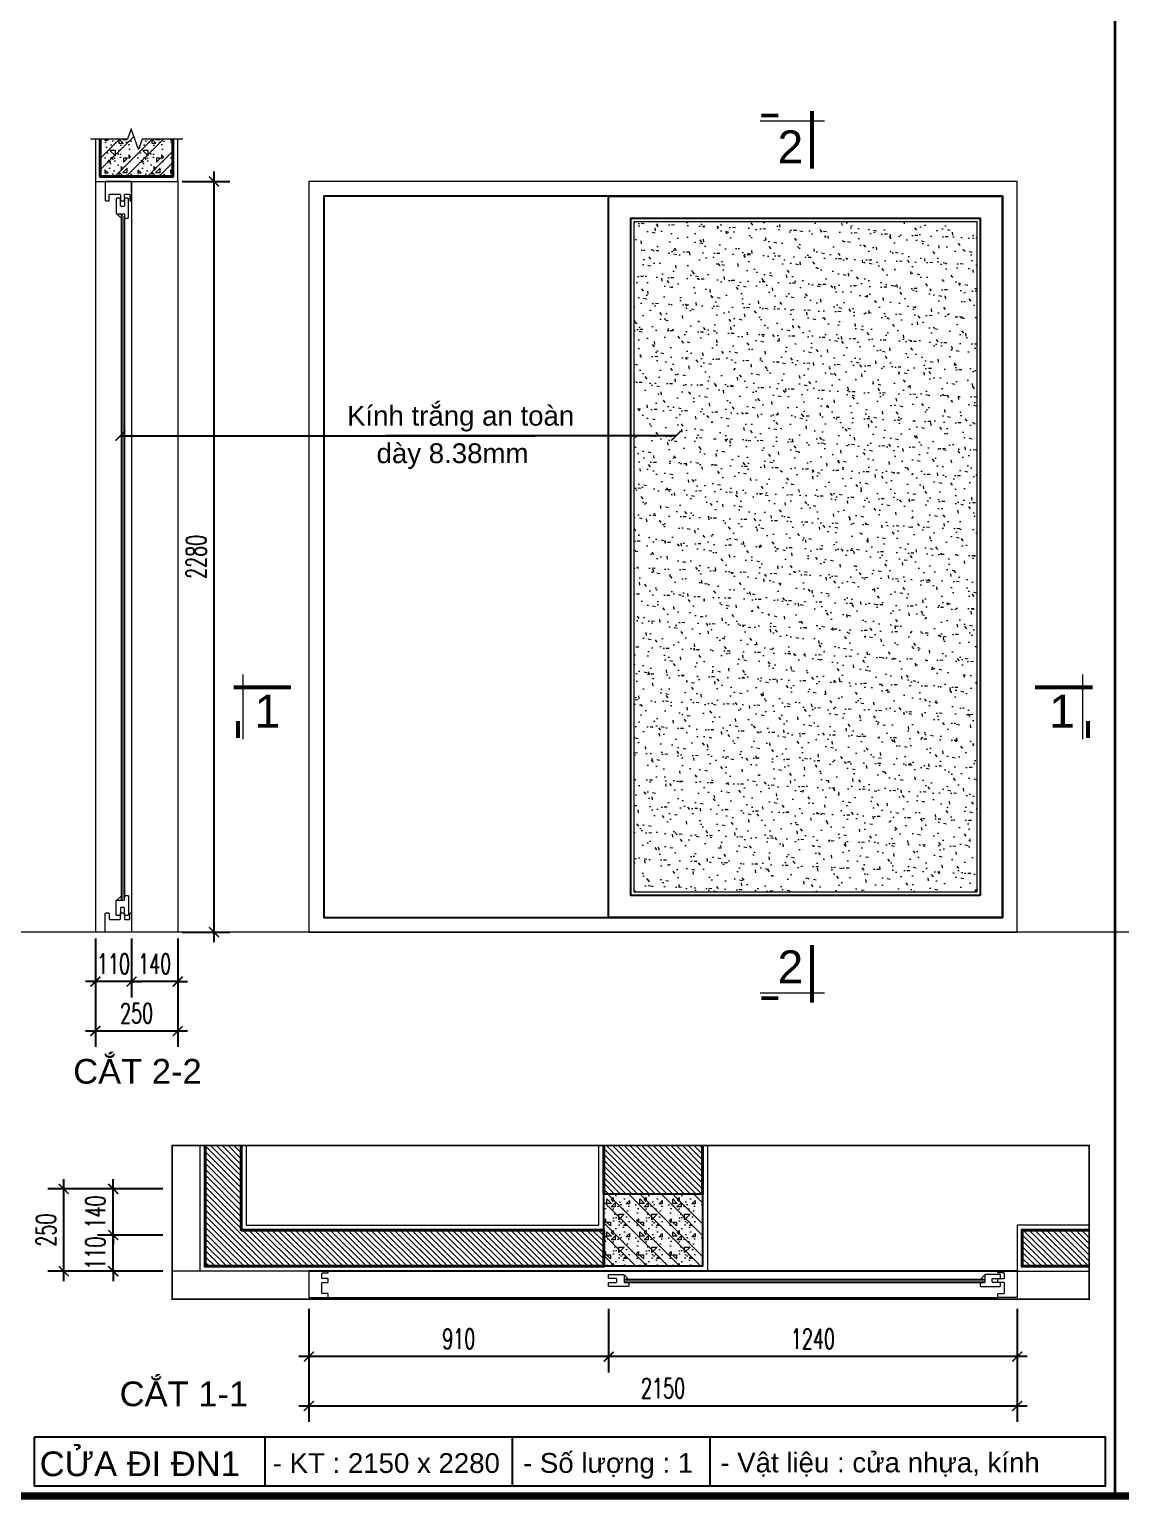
# Model space of a CAD drawing. Header units: millimetres. Extents: x -229618 to 2906, y -178063 to 96806.
# Drawn here: x -15652 to -12340, y -47921 to -43456 of the extents above; entities that cross this region are included whole.
import ezdxf
from ezdxf.enums import TextEntityAlignment as Align

# ---------------------------------------------------------------- set-up
doc = ezdxf.new("R2010")
doc.units = ezdxf.units.MM
doc.header["$LTSCALE"] = 200
doc.header["$MEASUREMENT"] = 0
doc.header["$PDMODE"] = 3
doc.header["$PDSIZE"] = 50
doc.linetypes.add('DASHED2', pattern=[0.375, 0.25, -0.125])
doc.layers.get('0').update_dxf_attribs({"color": 95, "linetype": 'CONTINUOUS'})
doc.layers.get('DEFPOINTS').update_dxf_attribs({"linetype": 'CONTINUOUS'})
for name, color, linetype, lineweight in [('cat', 1, 'CONTINUOUS', 40), ('hatch', 250, 'CONTINUOUS', 5), ('khuat', 8, 'DASHED2', 15), ('nho', 252, 'CONTINUOUS', 15), ('thay', 7, 'CONTINUOUS', 18)]:
    doc.layers.add(name, color=color, linetype=linetype, lineweight=lineweight)
for name, color, linetype in [('COT', 2, 'CONTINUOUS'), ('CUA', 145, 'CONTINUOUS'), ('DIM', 251, 'CONTINUOUS'), ('KHUNGTEN', 7, 'CONTINUOUS'), ('TEXT', 33, 'CONTINUOUS')]:
    doc.layers.add(name, color=color, linetype=linetype)
doc.styles.add('Aria H iso', font='Vharial_0.ttf')
doc.styles.add('Arial iso', font='vnarial_0.ttf')
doc.styles.add('Scale', font='vnsimli.shx', dxfattribs={"width": 0.65, "bigfont": 'bigfont.shx'})
doc.dimstyles.new('Scale', dxfattribs={"dimscale": 75, "dimtxt": 2, "dimasz": 1, "dimexe": 1.6, "dimexo": 0, "dimgap": 0.8, "dimtad": 1, "dimdec": 0, "dimzin": 0, "dimdsep": 46, "dimtxsty": 'Scale', "dimblk": 'ARCHTICK', "dimcen": 0.1, "dimdle": 1, "dimclrd": 256, "dimclre": 256, "dimclrt": 3, "dimadec": 0, "dimazin": 0, "dimtfac": 1, "dimtdec": 0, "dimtix": 1, "dimtmove": 2, "dimatfit": 3, "dimldrblk": 'ARCHTICK', "dimfxl": 0, "dimtolj": 1, "dimtzin": 0, "dimarcsym": 0})
pattern_1 = [(135, (-28023.516, 0), (8.8388348, 8.8388348), [])]

# ---------------------------------------------------------------- blocks, each defined once
blk = doc.blocks.new('KhungA3')
at = {"layer": 'KHUNGTEN', "color": 4, "const_width": 0.724}
blk.add_lwpolyline([(7.54, 8.99), (411.13, 8.99), (411.13, 295.64), (7.54, 295.64)], close=True, dxfattribs=at)
blk = doc.blocks.new('cactd')
at = {"layer": 'thay', "ltscale": 600}
blk.add_line((-9972, -9225), (2458, -9225), dxfattribs=at)
at = {"layer": 'thay', "ltscale": 600, "const_width": 762}
for points in [[(0, 0), (0, -11114)], [(-9771, -10263), (-6486, -10263)]]:
    blk.add_lwpolyline(points, dxfattribs=at)
at = {"layer": 'TEXT', "style": 'Aria H iso'}
blk.add_attdef('1', text='', height=6350, dxfattribs=at).set_placement((-4149, -4127), align=Align.MIDDLE_CENTER)
blk = doc.blocks.new('_ArchTick')
at = {"color": 0, "linetype": 'ByBlock', "const_width": 0.15}
blk.add_lwpolyline([(-0.5, -0.5), (0.5, 0.5)], dxfattribs=at)
blk = doc.blocks.new('*D655')
at = {"layer": 'DEFPOINTS', "color": 0, "linetype": 'Continuous'}
for p in [(-14803.6, -47341.5), (-12653.6, -47341.5), (-14803.6, -47636.4)]:
    blk.add_point(p, dxfattribs=at)
at = {"layer": 'DIM', "linetype": 'Continuous', "lineweight": -2}
for p, q in [((-14803.6, -47341.5), (-14803.6, -47684.4)), ((-12653.6, -47341.5), (-12653.6, -47684.4)), ((-12623.6, -47636.4), (-14833.6, -47636.4))]:
    blk.add_line(p, q, dxfattribs=at)
at = {"layer": 'DIM', "linetype": 'Continuous', "lineweight": -2, "xscale": 30, "yscale": 30, "zscale": 30, "rotation": 180}
blk.add_blockref('_ArchTick', (-14803.6, -47636.4), dxfattribs=at)
at = {"layer": 'DIM', "linetype": 'Continuous', "lineweight": -2, "xscale": 30, "yscale": 30, "zscale": 30}
blk.add_blockref('_ArchTick', (-12653.6, -47636.4), dxfattribs=at)
at = {"layer": 'DIM', "color": 3, "linetype": 'Continuous', "insert": (-13728.6, -47582.4), "char_height": 60, "attachment_point": 5, "style": 'Scale'}
blk.add_mtext('\\A1;2150', dxfattribs=at)
blk = doc.blocks.new('*D656')
at = {"layer": 'DEFPOINTS', "color": 0, "linetype": 'Continuous'}
for p in [(-13893.6, -47341.5), (-12653.6, -47341.5), (-13893.6, -47486.4)]:
    blk.add_point(p, dxfattribs=at)
at = {"layer": 'DIM', "linetype": 'Continuous', "lineweight": -2}
for p, q in [((-13893.6, -47341.5), (-13893.6, -47534.4)), ((-12653.6, -47341.5), (-12653.6, -47534.4)), ((-12623.6, -47486.4), (-13923.6, -47486.4))]:
    blk.add_line(p, q, dxfattribs=at)
at = {"layer": 'DIM', "linetype": 'Continuous', "lineweight": -2, "xscale": 30, "yscale": 30, "zscale": 30, "rotation": 180}
blk.add_blockref('_ArchTick', (-13893.6, -47486.4), dxfattribs=at)
at = {"layer": 'DIM', "linetype": 'Continuous', "lineweight": -2, "xscale": 30, "yscale": 30, "zscale": 30}
blk.add_blockref('_ArchTick', (-12653.6, -47486.4), dxfattribs=at)
at = {"layer": 'DIM', "color": 3, "linetype": 'Continuous', "insert": (-13273.6, -47432.4), "char_height": 60, "attachment_point": 5, "style": 'Scale'}
blk.add_mtext('\\A1;1240', dxfattribs=at)
blk = doc.blocks.new('*D657')
at = {"layer": 'DEFPOINTS', "color": 0, "linetype": 'Continuous'}
for p in [(-14803.6, -47341.5), (-13893.6, -47341.5), (-14803.6, -47486.4)]:
    blk.add_point(p, dxfattribs=at)
at = {"layer": 'DIM', "linetype": 'Continuous', "lineweight": -2}
for p, q in [((-14803.6, -47341.5), (-14803.6, -47534.4)), ((-13893.6, -47341.5), (-13893.6, -47534.4)), ((-13863.6, -47486.4), (-14833.6, -47486.4))]:
    blk.add_line(p, q, dxfattribs=at)
at = {"layer": 'DIM', "linetype": 'Continuous', "lineweight": -2, "xscale": 30, "yscale": 30, "zscale": 30, "rotation": 180}
blk.add_blockref('_ArchTick', (-14803.6, -47486.4), dxfattribs=at)
at = {"layer": 'DIM', "linetype": 'Continuous', "lineweight": -2, "xscale": 30, "yscale": 30, "zscale": 30}
blk.add_blockref('_ArchTick', (-13893.6, -47486.4), dxfattribs=at)
at = {"layer": 'DIM', "color": 3, "linetype": 'Continuous', "insert": (-14348.6, -47432.4), "char_height": 60, "attachment_point": 5, "style": 'Scale'}
blk.add_mtext('\\A1;910', dxfattribs=at)
blk = doc.blocks.new('*D658')
at = {"layer": 'DEFPOINTS', "color": 0, "linetype": 'Continuous'}
for p in [(-15188.2, -43917.5), (-15188.2, -46197.5), (-15091.6, -46197.5)]:
    blk.add_point(p, dxfattribs=at)
at = {"layer": 'DIM', "linetype": 'Continuous', "lineweight": -2}
for p, q in [((-15091.6, -43887.5), (-15091.6, -46227.5)), ((-15188.2, -43917.5), (-15043.6, -43917.5)), ((-15188.2, -46197.5), (-15043.6, -46197.5))]:
    blk.add_line(p, q, dxfattribs=at)
at = {"layer": 'DIM', "linetype": 'Continuous', "lineweight": -2, "xscale": 30, "yscale": 30, "zscale": 30}
for p, rotation in [((-15091.6, -43917.5), 90), ((-15091.6, -46197.5), 270)]:
    blk.add_blockref('_ArchTick', p, dxfattribs=dict(at, rotation=rotation))
at = {"layer": 'DIM', "color": 3, "linetype": 'Continuous', "insert": (-15145.6, -45057.5), "char_height": 60, "attachment_point": 5, "rotation": 90, "style": 'Scale'}
blk.add_mtext('\\A1;2280', dxfattribs=at)
blk = doc.blocks.new('*D659')
at = {"layer": 'DEFPOINTS', "color": 0, "linetype": 'Continuous'}
for p in [(-15341.6, -46217), (-15201.6, -46217), (-15341.6, -46347.5)]:
    blk.add_point(p, dxfattribs=at)
at = {"layer": 'DIM', "linetype": 'Continuous', "lineweight": -2}
for p, q in [((-15341.6, -46217), (-15341.6, -46395.5)), ((-15201.6, -46217), (-15201.6, -46395.5)), ((-15341.6, -46347.5), (-15371.6, -46347.5)), ((-15201.6, -46347.5), (-15341.6, -46347.5)), ((-15201.6, -46347.5), (-15171.6, -46347.5))]:
    blk.add_line(p, q, dxfattribs=at)
at = {"layer": 'DIM', "linetype": 'Continuous', "lineweight": -2, "xscale": 30, "yscale": 30, "zscale": 30}
blk.add_blockref('_ArchTick', (-15341.6, -46347.5), dxfattribs=at)
at = {"layer": 'DIM', "linetype": 'Continuous', "lineweight": -2, "xscale": 30, "yscale": 30, "zscale": 30, "rotation": 180}
blk.add_blockref('_ArchTick', (-15201.6, -46347.5), dxfattribs=at)
at = {"layer": 'DIM', "color": 3, "linetype": 'Continuous', "insert": (-15271.6, -46293.5), "char_height": 60, "attachment_point": 5, "style": 'Scale'}
blk.add_mtext('\\A1;140', dxfattribs=at)
blk = doc.blocks.new('*D660')
at = {"layer": 'DEFPOINTS', "color": 0, "linetype": 'Continuous'}
for p in [(-15451.6, -46217), (-15201.6, -46217), (-15451.6, -46497.5)]:
    blk.add_point(p, dxfattribs=at)
at = {"layer": 'DIM', "linetype": 'Continuous', "lineweight": -2}
for p, q in [((-15451.6, -46217), (-15451.6, -46545.5)), ((-15201.6, -46217), (-15201.6, -46545.5)), ((-15171.6, -46497.5), (-15481.6, -46497.5))]:
    blk.add_line(p, q, dxfattribs=at)
at = {"layer": 'DIM', "linetype": 'Continuous', "lineweight": -2, "xscale": 30, "yscale": 30, "zscale": 30, "rotation": 180}
blk.add_blockref('_ArchTick', (-15451.6, -46497.5), dxfattribs=at)
at = {"layer": 'DIM', "linetype": 'Continuous', "lineweight": -2, "xscale": 30, "yscale": 30, "zscale": 30}
blk.add_blockref('_ArchTick', (-15201.6, -46497.5), dxfattribs=at)
at = {"layer": 'DIM', "color": 3, "linetype": 'Continuous', "insert": (-15326.6, -46443.5), "char_height": 60, "attachment_point": 5, "style": 'Scale'}
blk.add_mtext('\\A1;250', dxfattribs=at)
blk = doc.blocks.new('*D661')
at = {"layer": 'DEFPOINTS', "color": 0, "linetype": 'Continuous'}
for p in [(-15451.6, -46217), (-15341.6, -46217), (-15451.6, -46347.5)]:
    blk.add_point(p, dxfattribs=at)
at = {"layer": 'DIM', "linetype": 'Continuous', "lineweight": -2}
for p, q in [((-15451.6, -46217), (-15451.6, -46395.5)), ((-15341.6, -46217), (-15341.6, -46395.5)), ((-15451.6, -46347.5), (-15481.6, -46347.5)), ((-15341.6, -46347.5), (-15451.6, -46347.5)), ((-15341.6, -46347.5), (-15311.6, -46347.5))]:
    blk.add_line(p, q, dxfattribs=at)
at = {"layer": 'DIM', "linetype": 'Continuous', "lineweight": -2, "xscale": 30, "yscale": 30, "zscale": 30}
blk.add_blockref('_ArchTick', (-15451.6, -46347.5), dxfattribs=at)
at = {"layer": 'DIM', "linetype": 'Continuous', "lineweight": -2, "xscale": 30, "yscale": 30, "zscale": 30, "rotation": 180}
blk.add_blockref('_ArchTick', (-15341.6, -46347.5), dxfattribs=at)
at = {"layer": 'DIM', "color": 3, "linetype": 'Continuous', "insert": (-15396.6, -46293.5), "char_height": 60, "attachment_point": 5, "style": 'Scale'}
blk.add_mtext('\\A1;110', dxfattribs=at)
blk = doc.blocks.new('cactn')
at = {"layer": 'thay', "ltscale": 600}
blk.add_line((-9225, 9972), (-9225, -2458), dxfattribs=at)
at = {"layer": 'thay', "ltscale": 600, "const_width": 762}
for points in [[(-10263, 9771), (-10263, 6486)], [(0, 0), (-11114, 0)]]:
    blk.add_lwpolyline(points, dxfattribs=at)
at = {"layer": 'TEXT', "style": 'Aria H iso'}
blk.add_attdef('A', text='', height=6350, dxfattribs=at).set_placement((-4573, 4581), align=Align.MIDDLE_CENTER)
blk = doc.blocks.new('*D2911')
at = {"layer": 'DEFPOINTS', "color": 0, "linetype": 'Continuous'}
for p in [(-14803.6, -47341.5), (-12653.6, -47341.5), (-14803.6, -47636.4)]:
    blk.add_point(p, dxfattribs=at)
at = {"layer": 'DIM', "linetype": 'Continuous', "lineweight": -2}
for p, q in [((-14803.6, -47341.5), (-14803.6, -47684.4)), ((-12653.6, -47341.5), (-12653.6, -47684.4)), ((-12623.6, -47636.4), (-14833.6, -47636.4))]:
    blk.add_line(p, q, dxfattribs=at)
at = {"layer": 'DIM', "linetype": 'Continuous', "lineweight": -2, "xscale": 30, "yscale": 30, "zscale": 30, "rotation": 180}
blk.add_blockref('_ArchTick', (-14803.6, -47636.4), dxfattribs=at)
at = {"layer": 'DIM', "linetype": 'Continuous', "lineweight": -2, "xscale": 30, "yscale": 30, "zscale": 30}
blk.add_blockref('_ArchTick', (-12653.6, -47636.4), dxfattribs=at)
at = {"layer": 'DIM', "color": 3, "linetype": 'Continuous', "insert": (-13728.6, -47582.4), "char_height": 60, "attachment_point": 5, "style": 'Scale'}
blk.add_mtext('\\A1;2150', dxfattribs=at)
blk = doc.blocks.new('*D2912')
at = {"layer": 'DEFPOINTS', "color": 0, "linetype": 'Continuous'}
for p in [(-13893.6, -47341.5), (-12653.6, -47341.5), (-13893.6, -47486.4)]:
    blk.add_point(p, dxfattribs=at)
at = {"layer": 'DIM', "linetype": 'Continuous', "lineweight": -2}
for p, q in [((-13893.6, -47341.5), (-13893.6, -47534.4)), ((-12653.6, -47341.5), (-12653.6, -47534.4)), ((-12623.6, -47486.4), (-13923.6, -47486.4))]:
    blk.add_line(p, q, dxfattribs=at)
at = {"layer": 'DIM', "linetype": 'Continuous', "lineweight": -2, "xscale": 30, "yscale": 30, "zscale": 30, "rotation": 180}
blk.add_blockref('_ArchTick', (-13893.6, -47486.4), dxfattribs=at)
at = {"layer": 'DIM', "linetype": 'Continuous', "lineweight": -2, "xscale": 30, "yscale": 30, "zscale": 30}
blk.add_blockref('_ArchTick', (-12653.6, -47486.4), dxfattribs=at)
at = {"layer": 'DIM', "color": 3, "linetype": 'Continuous', "insert": (-13273.6, -47432.4), "char_height": 60, "attachment_point": 5, "style": 'Scale'}
blk.add_mtext('\\A1;1240', dxfattribs=at)
blk = doc.blocks.new('*D2913')
at = {"layer": 'DEFPOINTS', "color": 0, "linetype": 'Continuous'}
for p in [(-14803.6, -47341.5), (-13893.6, -47341.5), (-14803.6, -47486.4)]:
    blk.add_point(p, dxfattribs=at)
at = {"layer": 'DIM', "linetype": 'Continuous', "lineweight": -2}
for p, q in [((-14803.6, -47341.5), (-14803.6, -47534.4)), ((-13893.6, -47341.5), (-13893.6, -47534.4)), ((-13863.6, -47486.4), (-14833.6, -47486.4))]:
    blk.add_line(p, q, dxfattribs=at)
at = {"layer": 'DIM', "linetype": 'Continuous', "lineweight": -2, "xscale": 30, "yscale": 30, "zscale": 30, "rotation": 180}
blk.add_blockref('_ArchTick', (-14803.6, -47486.4), dxfattribs=at)
at = {"layer": 'DIM', "linetype": 'Continuous', "lineweight": -2, "xscale": 30, "yscale": 30, "zscale": 30}
blk.add_blockref('_ArchTick', (-13893.6, -47486.4), dxfattribs=at)
at = {"layer": 'DIM', "color": 3, "linetype": 'Continuous', "insert": (-14348.6, -47432.4), "char_height": 60, "attachment_point": 5, "style": 'Scale'}
blk.add_mtext('\\A1;910', dxfattribs=at)
blk = doc.blocks.new('*D2914')
at = {"layer": 'DEFPOINTS', "color": 0, "linetype": 'Continuous'}
for p in [(-15397.4, -47117.1), (-15246.9, -47117.1), (-15246.9, -47227.1)]:
    blk.add_point(p, dxfattribs=at)
at = {"layer": 'DIM', "linetype": 'Continuous', "lineweight": -2}
for p, q in [((-15397.4, -47117.1), (-15397.4, -47087.1)), ((-15246.9, -47117.1), (-15445.4, -47117.1)), ((-15397.4, -47227.1), (-15397.4, -47117.1)), ((-15246.9, -47227.1), (-15445.4, -47227.1)), ((-15397.4, -47227.1), (-15397.4, -47257.1))]:
    blk.add_line(p, q, dxfattribs=at)
at = {"layer": 'DIM', "linetype": 'Continuous', "lineweight": -2, "xscale": 30, "yscale": 30, "zscale": 30}
for p, rotation in [((-15397.4, -47117.1), 270), ((-15397.4, -47227.1), 90)]:
    blk.add_blockref('_ArchTick', p, dxfattribs=dict(at, rotation=rotation))
at = {"layer": 'DIM', "color": 3, "linetype": 'Continuous', "insert": (-15451.4, -47172.1), "char_height": 60, "attachment_point": 5, "rotation": 90, "style": 'Scale'}
blk.add_mtext('\\A1;110', dxfattribs=at)
blk = doc.blocks.new('*D2915')
at = {"layer": 'DEFPOINTS', "color": 0, "linetype": 'Continuous'}
for p in [(-15397.4, -46977.1), (-15246.9, -46977.1), (-15246.9, -47117.1)]:
    blk.add_point(p, dxfattribs=at)
at = {"layer": 'DIM', "linetype": 'Continuous', "lineweight": -2}
for p, q in [((-15397.4, -46977.1), (-15397.4, -46947.1)), ((-15246.9, -46977.1), (-15445.4, -46977.1)), ((-15397.4, -47117.1), (-15397.4, -46977.1)), ((-15246.9, -47117.1), (-15445.4, -47117.1)), ((-15397.4, -47117.1), (-15397.4, -47147.1))]:
    blk.add_line(p, q, dxfattribs=at)
at = {"layer": 'DIM', "linetype": 'Continuous', "lineweight": -2, "xscale": 30, "yscale": 30, "zscale": 30}
for p, rotation in [((-15397.4, -46977.1), 270), ((-15397.4, -47117.1), 90)]:
    blk.add_blockref('_ArchTick', p, dxfattribs=dict(at, rotation=rotation))
at = {"layer": 'DIM', "color": 3, "linetype": 'Continuous', "insert": (-15451.4, -47047.1), "char_height": 60, "attachment_point": 5, "rotation": 90, "style": 'Scale'}
blk.add_mtext('\\A1;140', dxfattribs=at)
blk = doc.blocks.new('*D2916')
at = {"layer": 'DEFPOINTS', "color": 0, "linetype": 'Continuous'}
for p in [(-15547.4, -46977.1), (-15246.9, -46977.1), (-15246.9, -47227.1)]:
    blk.add_point(p, dxfattribs=at)
at = {"layer": 'DIM', "linetype": 'Continuous', "lineweight": -2}
for p, q in [((-15547.4, -47257.1), (-15547.4, -46947.1)), ((-15246.9, -46977.1), (-15595.4, -46977.1)), ((-15246.9, -47227.1), (-15595.4, -47227.1))]:
    blk.add_line(p, q, dxfattribs=at)
at = {"layer": 'DIM', "linetype": 'Continuous', "lineweight": -2, "xscale": 30, "yscale": 30, "zscale": 30}
for p, rotation in [((-15547.4, -46977.1), 90), ((-15547.4, -47227.1), 270)]:
    blk.add_blockref('_ArchTick', p, dxfattribs=dict(at, rotation=rotation))
at = {"layer": 'DIM', "color": 3, "linetype": 'Continuous', "insert": (-15601.4, -47102.1), "char_height": 60, "attachment_point": 5, "rotation": 90, "style": 'Scale'}
blk.add_mtext('\\A1;250', dxfattribs=at)

msp = doc.modelspace()

# ---------------------------------------------------------------- hatches: boundary and pattern name
at = {"layer": 'hatch', "linetype": 'Continuous'}
h = msp.add_hatch(dxfattribs=at)
h.set_pattern_fill('BT', color=256, scale=100, style=0)
h.set_pattern_definition([(0, (-101547.2, -68156.6), (0, 100), [0, -100]), (0, (-101617.84, -68113.37), (0, 100), [0, -100]), (0, (-101614.71, -68130.97), (0, 100), [0, -100]), (0, (-101579.49, -68122.76), (0, 100), [0, -100]), (0, (-101598.47, -68094), (0, 100), [0, -100]), (0, (-101603.56, -68106.72), (0, 100), [0, -100]), (0, (-101594.56, -68085.39), (0, 100), [0, -100]), (0, (-101608.45, -68076.98), (0, 100), [0, -100]), (0, (-101589.27, -68098.89), (0, 100), [0, -100]), (0, (-101621.36, -68098.5), (0, 100), [0, -100]), (0, (-101557.37, -68098.11), (0, 100), [0, -100]), (0, (-101542.89, -68095.37), (0, 100), [0, -100]), (0, (-101550.33, -68105.54), (0, 100), [0, -100]), (0, (-101548.18, -68119.24), (0, 100), [0, -100]), (0, (-101574.2, -68107.3), (0, 100), [0, -100]), (0, (-101574.99, -68134.89), (0, 100), [0, -100]), (0, (-101574.99, -68143.49), (0, 100), [0, -100]), (0, (-101622.34, -68145.45), (0, 100), [0, -100]), (0, (-101582.81, -68133.71), (0, 100), [0, -100]), (0, (-101582.42, -68166.97), (0, 100), [0, -100]), (0, (-101593.19, -68145.65), (0, 100), [0, -100]), (0, (-101592.4, -68155.43), (0, 100), [0, -100]), (0, (-101605.32, -68162.67), (0, 100), [0, -100]), (0, (-101598.66, -68149.36), (0, 100), [0, -100]), (0, (-101603.36, -68145.26), (0, 100), [0, -100]), (45, (-101550.5, -68148.33), (0, 100.00003), [8, -133.4214]), (135, (-101544.84, -68142.67), (-100.00003, 0), [8, -133.4214]), (270, (-101550.5, -68137.01), (100, -2e-14), [11.3137, -88.6863]), (180, (-101553.97, -68147.05), (-1e-14, -100), [12, -88]), (270, (-101565.97, -68147.05), (100, -2e-14), [12, -88]), (45, (-101565.97, -68159.054), (0, 100.00003), [16.9706, -124.4508]), (90, (-101590.98, -68140.14), (-100, 6e-15), [16.8, -83.2]), (180, (-101590.98, -68123.34), (-1e-14, -100), [16.8, -83.2]), (315, (-101607.78, -68123.34), (100.00003, -2e-14), [23.7588, -117.6626]), (135, (-101605.21, -68158.12), (-100.00003, 0), [7, -134.4214]), (225, (-101610.16, -68153.17), (-1e-14, -100.00003), [7, -134.4214]), (0, (-101615.11, -68158.12), (0, 100), [9.8995, -90.1005]), (0, (-101568.66, -68090.51), (0, 100), [13.75, -86.25]), (90, (-101554.91, -68090.51), (-100, 6e-15), [13.75, -86.25]), (225, (-101554.91, -68076.764), (-1e-14, -100.00003), [19.4454, -121.9759]), (270, (-101580.22, -68088.52), (100, -2e-14), [12.5, -87.5]), (0, (-101580.22, -68101.02), (0, 100), [12.5, -87.5]), (135, (-101567.72, -68101.02), (-100.00003, 0), [17.6777, -123.7437]), (45, (-101573.86, -68084.67), (0, 100.00003), [8.5, -132.9214]), (135, (-101567.85, -68078.66), (-100.00003, 0), [8.5, -132.9214]), (270, (-101573.86, -68072.65), (100, -2e-14), [12.0208, -87.9792]), (135, (-101613.126, -68091.87), (-100.00003, 0), [14.1421, -127.2792]), (0, (-101623.13, -68091.87), (0, 100), [10, -90]), (270, (-101623.13, -68081.87), (100, -2e-14), [10, -90]), (45, (-101630.49, -68169.43), (-49.497475, 49.497475), []), (45, (-101595.49, -68169.43), (-49.497475, 49.497475), [])])
h.paths.add_polyline_path([(-15436.6, -43789.1), (-15354.1, -43789.1), (-15342.9, -43758.2), (-15320.4, -43820), (-15309.1, -43789.1), (-15216.6, -43789.1), (-15216.6, -43902.5), (-15436.6, -43902.5)])
h = msp.add_hatch(dxfattribs=at)
h.set_pattern_fill('CATTHO', color=256, scale=30, angle=45, style=0)
h.set_pattern_definition([(97.5, (-12775.645, -46075.48), (42.2104, 39.5378), [9, -45.6, 0, -51, 0, -48.75]), (127.5, (-12775.645, -46075.48), (22.324, 97.4094), [9, -24.6, 0, -41.1, 0, -15.75]), (167.5, (-12749.553, -46101.57), (-65.9409, 66.181), [9, -15, 0, -54, 0, -70.5]), (177.5, (-12749.55, -46101.57), (-45.1513, 82.388), [9, -7.5, 0, -35.4, 0, -40.5])])
h.paths.add_polyline_path([(-12775.6, -46075.5), (-12775.6, -44039.5), (-13816.6, -44039.5), (-13816.6, -46075.5)])
at = {"layer": 'hatch'}
h = msp.add_hatch(dxfattribs=at)
h.set_pattern_fill('ANSI31', color=256, scale=100, style=0)
h.set_pattern_definition(pattern_1)
h.paths.add_polyline_path([(-15118.6, -46845.1), (-15008.6, -46845.1), (-15008.6, -47102.1), (-13908.6, -47102.1), (-13908.6, -47212.1), (-15118.6, -47212.1)])
h = msp.add_hatch(dxfattribs=at)
h.set_pattern_fill('ANSI31', color=256, scale=100, style=0)
h.set_pattern_definition(pattern_1)
h.paths.add_polyline_path([(-13908.6, -46845.1), (-13608.6, -46845.1), (-13608.6, -46992.1), (-13908.6, -46992.1)])
h = msp.add_hatch(dxfattribs=at)
h.set_pattern_fill('BT', color=256, scale=100, style=0)
h.set_pattern_definition([(180, (-28106.81, 12.83), (0, 100), [0, -100]), (180, (-28036.16, 56.06), (0, 100), [0, -100]), (180, (-28039.3, 38.46), (0, 100), [0, -100]), (180, (-28074.52, 46.67), (0, 100), [0, -100]), (180, (-28055.54, 75.43), (0, 100), [0, -100]), (180, (-28050.45, 62.72), (0, 100), [0, -100]), (180, (-28059.45, 84.04), (0, 100), [0, -100]), (180, (-28045.56, 92.45), (0, 100), [0, -100]), (180, (-28064.74, 70.54), (0, 100), [0, -100]), (180, (-28032.64, 70.93), (0, 100), [0, -100]), (180, (-28096.63, 71.32), (0, 100), [0, -100]), (180, (-28111.11, 74.06), (0, 100), [0, -100]), (180, (-28103.68, 63.89), (0, 100), [0, -100]), (180, (-28105.83, 50.2), (0, 100), [0, -100]), (180, (-28079.8, 62.13), (0, 100), [0, -100]), (180, (-28079.02, 34.55), (0, 100), [0, -100]), (180, (-28079.02, 25.94), (0, 100), [0, -100]), (180, (-28031.66, 23.98), (0, 100), [0, -100]), (180, (-28071.19, 35.72), (0, 100), [0, -100]), (180, (-28071.59, 2.46), (0, 100), [0, -100]), (180, (-28060.82, 23.79), (0, 100), [0, -100]), (180, (-28061.6, 14), (0, 100), [0, -100]), (180, (-28048.69, 6.77), (0, 100), [0, -100]), (180, (-28055.34, 20.07), (0, 100), [0, -100]), (180, (-28050.65, 24.18), (0, 100), [0, -100]), (135, (-28103.51, 21.105), (-8e-15, 100.00003), [8, -133.4214]), (45, (-28109.164, 26.76), (100.00003, 8e-15), [8, -133.4214]), (270, (-28103.51, 32.42), (-100, -2e-14), [11.3137, -88.6863]), (7e-15, (-28100.04, 22.38), (1e-14, -100), [12, -88]), (270, (-28088.04, 22.38), (-100, -2e-14), [12, -88]), (135, (-28088.036, 10.38), (-8e-15, 100.00003), [16.9706, -124.4508]), (90, (-28063.03, 29.29), (100, 6e-15), [16.8, -83.2]), (7e-15, (-28063.03, 46.09), (1e-14, -100), [16.8, -83.2]), (225, (-28046.23, 46.095), (-100.00003, -2e-14), [23.7588, -117.6626]), (45, (-28048.8, 11.31), (100.00003, 8e-15), [7, -134.4214]), (315, (-28043.85, 16.26), (2e-14, -100.00003), [7, -134.4214]), (180, (-28038.9, 11.31), (0, 100), [9.8995, -90.1005]), (180, (-28085.35, 78.92), (0, 100), [13.75, -86.25]), (90, (-28099.1, 78.92), (100, 6e-15), [13.75, -86.25]), (315, (-28099.1, 92.67), (2e-14, -100.00003), [19.4454, -121.9759]), (270, (-28073.79, 80.91), (-100, -2e-14), [12.5, -87.5]), (180, (-28073.79, 68.41), (0, 100), [12.5, -87.5]), (45, (-28086.29, 68.41), (100.00003, 8e-15), [17.6777, -123.7437]), (135, (-28080.146, 84.76), (-8e-15, 100.00003), [8.5, -132.9214]), (45, (-28086.16, 90.77), (100.00003, 8e-15), [8.5, -132.9214]), (270, (-28080.15, 96.78), (-100, -2e-14), [12.0208, -87.9792]), (45, (-28040.88, 77.56), (100.00003, 8e-15), [14.1421, -127.2792]), (180, (-28030.88, 77.56), (0, 100), [10, -90]), (270, (-28030.88, 87.56), (-100, -2e-14), [10, -90]), (135, (-28023.516, 0), (49.49747, 49.49747), []), (135, (-28058.516, 0), (49.49747, 49.49747), [])])
h.paths.add_polyline_path([(-13908.6, -46992.1), (-13608.6, -46992.1), (-13608.6, -47212.1), (-13908.6, -47212.1), (-13908.6, -47102.1)])
h = msp.add_hatch(dxfattribs=at)
h.set_pattern_fill('ANSI31', color=256, scale=100, style=0)
h.set_pattern_definition(pattern_1)
h.paths.add_polyline_path([(-12638.6, -47102.1), (-12435.2, -47102.1), (-12435.2, -47212.1), (-12638.6, -47212.1)])

# ---------------------------------------------------------------- linework, layer by layer
at = {"layer": 'cat'}
for p, q in [((-13908.6, -46992.1), (-13908.6, -46845.1)), ((-13608.6, -46992.1), (-13608.6, -46845.1))]:
    msp.add_line(p, q, dxfattribs=at)
at = {"layer": 'cat', "linetype": 'Continuous'}
for points in [[(-15436.6, -43789.1), (-15436.6, -43902.5), (-15216.6, -43902.5), (-15216.6, -43789.1)], [(-15008.6, -46845.1), (-15008.6, -47102.1), (-13908.6, -47102.1), (-13908.6, -47212.1), (-15118.6, -47212.1), (-15118.6, -46845.1)], [(-12435.2, -47102.1), (-12638.6, -47102.1), (-12638.6, -47212.1), (-12435.2, -47212.1)]]:
    msp.add_lwpolyline(points, dxfattribs=at)
at = {"layer": 'COT', "linetype": 'Continuous'}
msp.add_lwpolyline([(-13908.6, -46992.1), (-13608.6, -46992.1), (-13608.6, -47212.1), (-13908.6, -47212.1)], close=True, dxfattribs=at)
at = {"layer": 'CUA', "ltscale": 0.5}
for p, q in [((-15371.1, -46100), (-15371.1, -44015.5)), ((-15363.1, -46093), (-15363.1, -44022.5)), ((-12751.6, -47253.6), (-13846.6, -47253.6)), ((-12753.1, -47261.6), (-13845.1, -47261.6))]:
    msp.add_line(p, q, dxfattribs=at)
at = {"layer": 'CUA'}
msp.add_line((-12653.6, -47227.1), (-14803.6, -47227.1), dxfattribs=at)
at = {"layer": 'CUA', "ltscale": 0.5}
for points in [[(-12698.6, -43962.5), (-14758.6, -43962.5), (-14758.6, -46152.5), (-12698.6, -46152.5)], [(-12698.6, -46152.5), (-13893.6, -46152.5), (-13893.6, -43962.5), (-12698.6, -43962.5)], [(-12765.6, -46085.5), (-13826.6, -46085.5), (-13826.6, -44029.5), (-12765.6, -44029.5)]]:
    msp.add_lwpolyline(points, close=True, dxfattribs=at)
at = {"layer": 'CUA', "linetype": 'Continuous'}
for points in [[(-15636.8, -47729.7), (-12386.8, -47729.7), (-12386.8, -47879.7), (-15636.8, -47879.7)], [(-15636.8, -47729.7), (-14936.8, -47729.7), (-14936.8, -47879.7), (-15636.8, -47879.7)], [(-15636.8, -47729.7), (-14186.8, -47729.7), (-14186.8, -47879.7), (-15636.8, -47879.7)], [(-15636.8, -47729.7), (-13586.8, -47729.7), (-13586.8, -47879.7), (-15636.8, -47879.7)], [(-15636.8, -47729.7), (-12386.8, -47729.7), (-12386.8, -47879.7), (-15636.8, -47879.7)]]:
    msp.add_lwpolyline(points, close=True, dxfattribs=at)
at = {"layer": 'hatch', "linetype": 'Continuous'}
for points in [[(-15186.6, -43789.1), (-15309.1, -43789.1), (-15320.4, -43820), (-15342.9, -43758.2), (-15354.1, -43789.1), (-15466.6, -43789.1)], [(-15451.6, -43789.1), (-15451.6, -43917.5), (-15201.6, -43917.5), (-15201.6, -43789.1)], [(-13593.6, -46845.1), (-13593.6, -47227.1), (-15133.2, -47227.1), (-15133.4, -46845.1)], [(-14993.6, -46845.1), (-14993.6, -47087.1), (-13923.6, -47087.1), (-13923.6, -46845.1)], [(-12435.2, -47087.1), (-12653.6, -47087.1), (-12653.6, -47227.1), (-12435.2, -47227.1)]]:
    msp.add_lwpolyline(points, dxfattribs=at)
at = {"layer": 'hatch', "ltscale": 0.5}
msp.add_lwpolyline([(-12775.6, -46075.5), (-13816.6, -46075.5), (-13816.6, -44039.5), (-12775.6, -44039.5)], close=True, dxfattribs=at)
at = {"layer": 'khuat', "color": 6, "ltscale": 0.3, "const_width": 8}
msp.add_lwpolyline([(-12356.8, -47909.7), (-12356.8, -39310.2)], dxfattribs=at)
at = {"layer": 'khuat', "ltscale": 0.5, "const_width": 5}
msp.add_lwpolyline([(-12435.2, -46845.1), (-15218.9, -46845.1), (-15218.9, -47311.7), (-12435.2, -47311.7)], close=True, dxfattribs=at)
at = {"layer": 'nho', "ltscale": 0.3}
msp.add_line((-9278.3, -46197.5), (-20005.9, -46197.5), dxfattribs=at)
at = {"layer": 'nho'}
for p, q in [((-15133.2, -47227.1), (-15218.9, -47227.1)), ((-12711.1, -47227.1), (-14803.6, -47227.1))]:
    msp.add_line(p, q, dxfattribs=at)
at = {"layer": 'nho', "linetype": 'Continuous'}
msp.add_line((-14746.1, -47307.1), (-12711.1, -47307.1), dxfattribs=at)
at = {"layer": 'thay', "linetype": 'Continuous'}
for p, q in [((-15451.6, -43917.5), (-15451.6, -46197.5)), ((-15341.6, -43917.5), (-15341.6, -46197.5)), ((-15201.6, -43917.5), (-15201.6, -46197.5))]:
    msp.add_line(p, q, dxfattribs=at)
at = {"layer": 'thay', "ltscale": 0.5}
for p, q in [((-15388.1, -44014), (-15371.1, -44031)), ((-15371.1, -46086), (-15386.6, -46100)), ((-13832.6, -47253.6), (-13846.6, -47238.1)), ((-12765.6, -47253.6), (-12751.6, -47238.1))]:
    msp.add_line(p, q, dxfattribs=at)
for points in [[(-15345, -43976.5), (-15343.1, -43976.5), (-15341.6, -43975), (-15341.6, -43917.5), (-15421.6, -43917.5), (-15421.6, -43975), (-15420.1, -43976.5), (-15411.1, -43976.5), (-15409.6, -43975), (-15409.6, -43958), (-15408.1, -43956.5), (-15377.1, -43956.5), (-15375.6, -43958), (-15375.6, -43975), (-15374.1, -43976.5), (-15365.1, -43976.5), (-15363.6, -43975), (-15363.6, -43958), (-15362.1, -43956.5), (-15348, -43956.5), (-15346.5, -43958), (-15346.5, -43975)], [(-15365.1, -43993.3), (-15374.1, -43993.3), (-15375.6, -43991.8), (-15375.6, -43970), (-15377.1, -43968.5), (-15386.6, -43968.5), (-15388.1, -43970), (-15388.1, -44014), (-15386.6, -44015.5), (-15364.6, -44015.5), (-15363.1, -44017), (-15363.1, -44028), (-15361.6, -44029.5), (-15352.6, -44029.5), (-15351.1, -44028), (-15351.1, -43970), (-15352.6, -43968.5), (-15362.1, -43968.5), (-15363.6, -43970), (-15363.6, -43991.8)], [(-15365.1, -46122.2), (-15374.1, -46122.2), (-15375.6, -46123.7), (-15375.6, -46145.5), (-15377.1, -46147), (-15386.6, -46147), (-15388.1, -46145.5), (-15388.1, -46101.5), (-15386.6, -46100), (-15364.6, -46100), (-15363.1, -46098.5), (-15363.1, -46087.5), (-15361.6, -46086), (-15352.6, -46086), (-15351.1, -46087.5), (-15351.1, -46145.5), (-15352.6, -46147), (-15362.1, -46147), (-15363.6, -46145.5), (-15363.6, -46123.7)], [(-15345, -46139), (-15343.1, -46139), (-15341.6, -46140.5), (-15341.6, -46197.5), (-15421.6, -46197.5), (-15421.6, -46140.5), (-15420.1, -46139), (-15411.1, -46139), (-15409.6, -46140.5), (-15409.6, -46157.5), (-15408.1, -46159), (-15377.1, -46159), (-15375.6, -46157.5), (-15375.6, -46140.5), (-15374.1, -46139), (-15365.1, -46139), (-15363.6, -46140.5), (-15363.6, -46157.5), (-15362.1, -46159), (-15348, -46159), (-15346.5, -46157.5), (-15346.5, -46140.5)], [(-14744.6, -47230.5), (-14744.6, -47228.6), (-14746.1, -47227.1), (-14803.6, -47227.1), (-14803.6, -47307.1), (-14746.1, -47307.1), (-14744.6, -47305.6), (-14744.6, -47296.6), (-14746.1, -47295.1), (-14763.1, -47295.1), (-14764.6, -47293.6), (-14764.6, -47262.6), (-14763.1, -47261.1), (-14746.1, -47261.1), (-14744.6, -47259.6), (-14744.6, -47250.6), (-14746.1, -47249.1), (-14763.1, -47249.1), (-14764.6, -47247.6), (-14764.6, -47233.5), (-14763.1, -47232), (-14746.1, -47232)], [(-13868.9, -47259.6), (-13868.9, -47250.6), (-13870.4, -47249.1), (-13892.1, -47249.1), (-13893.6, -47247.6), (-13893.6, -47238.1), (-13892.1, -47236.6), (-13848.1, -47236.6), (-13846.6, -47238.1), (-13846.6, -47260.1), (-13845.1, -47261.6), (-13834.1, -47261.6), (-13832.6, -47263.1), (-13832.6, -47272.1), (-13834.1, -47273.6), (-13892.1, -47273.6), (-13893.6, -47272.1), (-13893.6, -47262.6), (-13892.1, -47261.1), (-13870.4, -47261.1)], [(-12729.4, -47259.6), (-12729.4, -47250.6), (-12727.9, -47249.1), (-12706.1, -47249.1), (-12704.6, -47247.6), (-12704.6, -47238.1), (-12706.1, -47236.6), (-12750.1, -47236.6), (-12751.6, -47238.1), (-12751.6, -47260.1), (-12753.1, -47261.6), (-12764.1, -47261.6), (-12765.6, -47263.1), (-12765.6, -47272.1), (-12764.1, -47273.6), (-12706.1, -47273.6), (-12704.6, -47272.1), (-12704.6, -47262.6), (-12706.1, -47261.1), (-12727.9, -47261.1)], [(-12712.6, -47230.5), (-12712.6, -47228.6), (-12711.1, -47227.1), (-12653.6, -47227.1), (-12653.6, -47307.1), (-12711.1, -47307.1), (-12712.6, -47305.6), (-12712.6, -47296.6), (-12711.1, -47295.1), (-12694.1, -47295.1), (-12692.6, -47293.6), (-12692.6, -47262.6), (-12694.1, -47261.1), (-12711.1, -47261.1), (-12712.6, -47259.6), (-12712.6, -47250.6), (-12711.1, -47249.1), (-12694.1, -47249.1), (-12692.6, -47247.6), (-12692.6, -47233.5), (-12694.1, -47232), (-12711.1, -47232)]]:
    msp.add_lwpolyline(points, close=True, dxfattribs=at)
at = {"layer": 'thay', "linetype": 'Continuous'}
msp.add_lwpolyline([(-12653.6, -43917.5), (-14803.6, -43917.5), (-14803.6, -46197.5), (-12653.6, -46197.5)], close=True, dxfattribs=at)

# ---------------------------------------------------------------- block references
at = {"layer": 'DIM', "linetype": 'Continuous'}
ref = msp.add_blockref('cactd', (-13276.8, -43878.9), dxfattribs=dict(at, xscale=-0.015748031437397, yscale=0.015748031437397, zscale=0.0157480314960628, rotation=180))
ref.add_attrib('1', '2', dxfattribs={"layer": 'TEXT', "height": 100, "style": 'Aria H iso'}).set_placement((-13342.1, -43812.5), align=Align.MIDDLE_CENTER)
ref = msp.add_blockref('cactn', (-14857.3, -45453.7), dxfattribs=dict(at, xscale=-0.015748031437397, yscale=0.015748031437397, zscale=0.0157480314960628, rotation=180))
ref.add_attrib('A', '1', dxfattribs={"layer": 'TEXT', "height": 100, "style": 'Aria H iso'}).set_placement((-14929.3, -45526.3), align=Align.MIDDLE_CENTER)
ref = msp.add_blockref('cactn', (-12600, -45453.7), dxfattribs=dict(at, xscale=0.015748031437397, yscale=0.015748031437397, zscale=0.0157480314960628, rotation=180))
ref.add_attrib('A', '1', dxfattribs={"layer": 'TEXT', "height": 100, "style": 'Aria H iso'}).set_placement((-12517.6, -45526.3), align=Align.MIDDLE_CENTER)
ref = msp.add_blockref('cactd', (-13276.8, -46236.1), dxfattribs=dict(at, xscale=0.015748031437397, yscale=0.015748031437397, zscale=0.0157480314960628))
ref.add_attrib('1', '2', dxfattribs={"layer": 'TEXT', "height": 100, "style": 'Aria H iso'}).set_placement((-13342.1, -46302.8), align=Align.MIDDLE_CENTER)
at = {"layer": 'thay', "xscale": 30, "yscale": 30, "zscale": 30.00000000000013}
msp.add_blockref('KhungA3', (-20232.2, -48179.3), dxfattribs=at)

# ---------------------------------------------------------------- texts
at = {"layer": 'TEXT', "linetype": 'Continuous', "style": 'Arial iso'}
for s, p in [('KÝnh tr¾ng an toµn', (-14687.7, -44659)), ('dµy 8.38mm', (-14598.1, -44772.9)), ('- Sè l\xadîng : 1', (-14153.5, -47839.2)), ('- VËt liÖu : cöa nhùa, kÝnh', (-13554.6, -47837.9)), ('- KT : 2150 x 2280', (-14913.2, -47839.6))]:
    msp.add_text(s, height=60, dxfattribs=at).set_placement(p)
at = {"layer": 'TEXT', "linetype": 'Continuous', "style": 'Aria H iso'}
for s, p in [('c¾t 2-2', (-15323.9, -46657.5)), ('c¾t 1-1', (-15182.9, -47636.9)), ('c¾t 1-1', (-15182.9, -47636.9)), ('cöa ®i ®n1', (-15316.8, -47849.4))]:
    msp.add_text(s, height=75, dxfattribs=at).set_placement(p, align=Align.CENTER)

# ---------------------------------------------------------------- dimensions: what is measured, and where the dimension line sits
at = {"layer": 'DIM', "linetype": 'Continuous'}
for base, p1, p2, angle, picture, middle in [((-15091.6, -46197.5), (-15188.2, -43917.5), (-15188.2, -46197.5), 90, '*D658', (-15145.6, -45057.5)), ((-15451.6, -46497.5), (-15201.6, -46217), (-15451.6, -46217), 180, '*D660', (-15326.6, -46443.5)), ((-15451.6, -46347.5), (-15341.6, -46217), (-15451.6, -46217), 180, '*D661', (-15396.6, -46293.5)), ((-15341.6, -46347.5), (-15201.6, -46217), (-15341.6, -46217), 180, '*D659', (-15271.6, -46293.5)), ((-15547.4, -46977.1), (-15246.9, -47227.1), (-15246.9, -46977.1), 90, '*D2916', (-15601.4, -47102.1)), ((-15397.4, -46977.1), (-15246.9, -47117.1), (-15246.9, -46977.1), 90, '*D2915', (-15451.4, -47047.1)), ((-15397.4, -47117.1), (-15246.9, -47227.1), (-15246.9, -47117.1), 90, '*D2914', (-15451.4, -47172.1)), ((-14803.6, -47636.4), (-12653.6, -47341.5), (-14803.6, -47341.5), 180, '*D655', (-13728.6, -47582.4)), ((-14803.6, -47486.4), (-13893.6, -47341.5), (-14803.6, -47341.5), 180, '*D657', (-14348.6, -47432.4)), ((-14803.6, -47636.4), (-12653.6, -47341.5), (-14803.6, -47341.5), 180, '*D2911', (-13728.6, -47582.4)), ((-14803.6, -47486.4), (-13893.6, -47341.5), (-14803.6, -47341.5), 180, '*D2913', (-14348.6, -47432.4)), ((-13893.6, -47486.4), (-12653.6, -47341.5), (-13893.6, -47341.5), 180, '*D656', (-13273.6, -47432.4)), ((-13893.6, -47486.4), (-12653.6, -47341.5), (-13893.6, -47341.5), 180, '*D2912', (-13273.6, -47432.4))]:
    dim = msp.add_linear_dim(base=base, p1=p1, p2=p2, angle=angle, dimstyle='Scale', override={"dimscale": 30}, dxfattribs=at)
    dim.commit()
    dim.dimension.update_dxf_attribs({"geometry": picture, "text_midpoint": middle})

# ---------------------------------------------------------------- leaders
for points in [[(-15375.5, -44689.8), (-14117.6, -44689.8)], [(-13688.9, -44689.8), (-14569.6, -44689.8)]]:
    msp.add_leader(points, dimstyle='Scale', override={"dimscale": 30}, dxfattribs=at)

doc.saveas('drawing.dxf')
